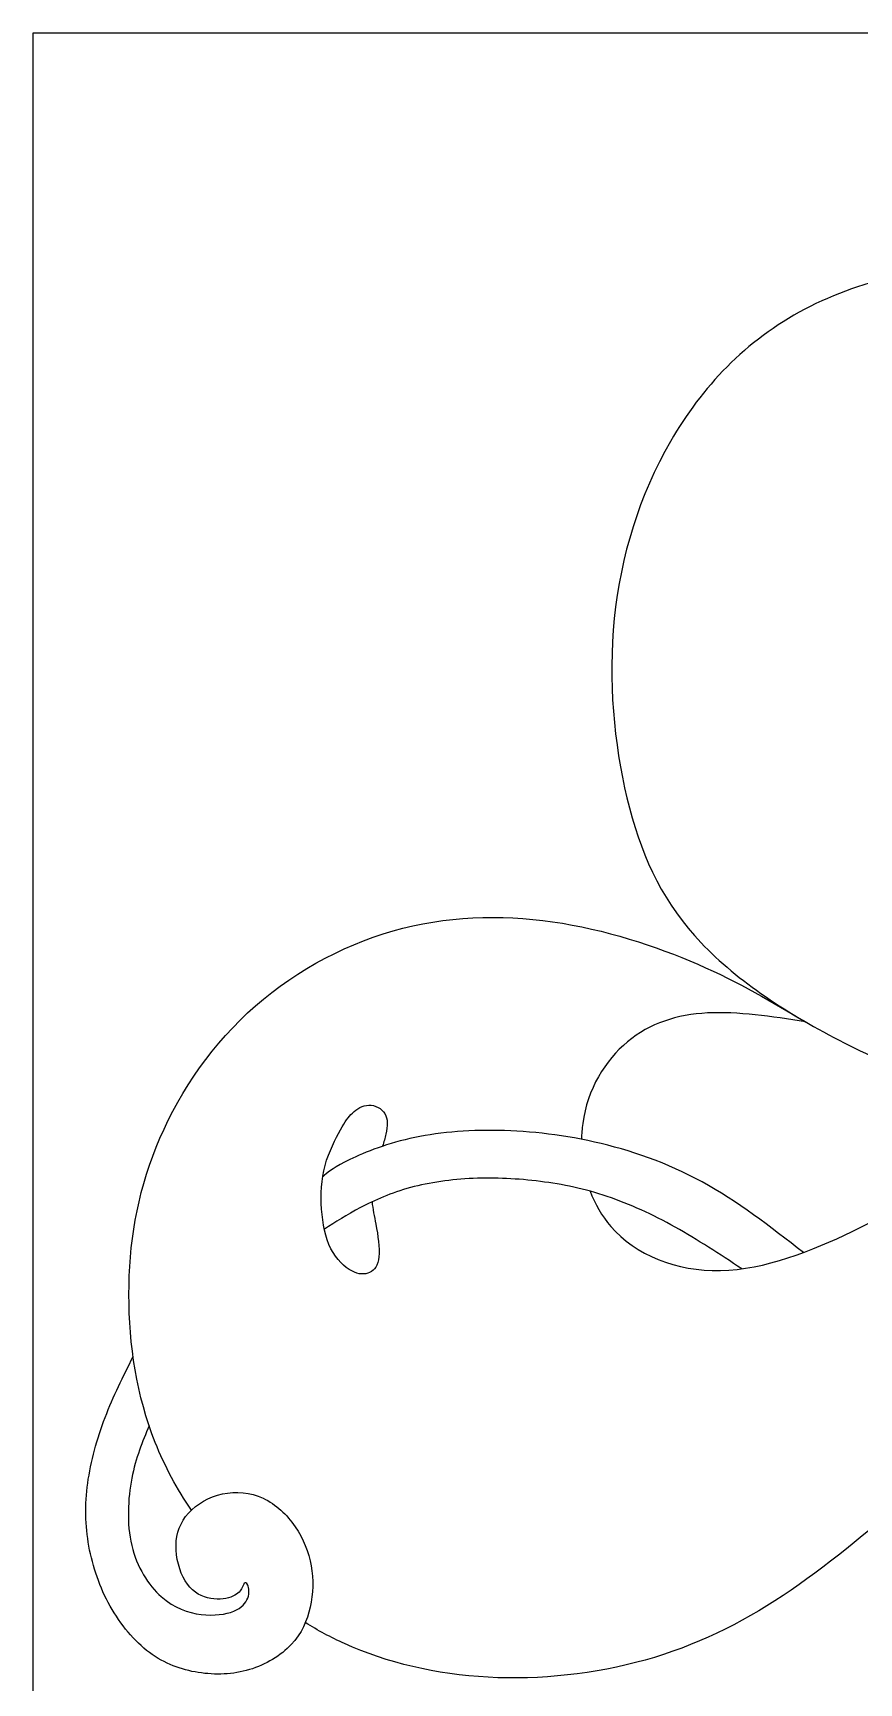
# Model space of a CAD drawing. Extents: x 0 to 18.5, y -1.7 to 18.4.
# Drawn here: x 0 to 4.62, y 9.2 to 18.43 of the extents above; entities that cross this region are included whole.
import ezdxf

# ---------------------------------------------------------------- set-up
doc = ezdxf.new("R2010")
doc.units = 0
doc.header["$MEASUREMENT"] = 0
doc.layers.add('LAYER_1', color=7, linetype='CONTINUOUS')

msp = doc.modelspace()

# ---------------------------------------------------------------- linework, layer by layer
at = {"layer": 'LAYER_1'}
msp.add_lwpolyline([(0, 0), (18.4785, 0), (18.4785, 18.4256), (0, 18.4256), (0, 0)], close=True, dxfattribs=at)
for points, knots in [([(6.14155, 13.91386), (6.06328, 13.99355), (6.00099, 14.08062), (5.95876, 14.17111), (5.95876, 14.17111), (5.88468, 14.32985), (5.87233, 14.49919), (5.89702, 14.65177), (5.89702, 14.65177), (5.92171, 14.80434), (5.98346, 14.94016), (6.08576, 15.03982), (6.08576, 15.03982), (6.18806, 15.13948), (6.33095, 15.20298), (6.48176, 15.22062), (6.48176, 15.22062), (6.63257, 15.23826), (6.79132, 15.21004), (6.92603, 15.14041), (6.92603, 15.14041), (7.06073, 15.07079), (7.17141, 14.95975), (7.28207, 14.84872), (7.28207, 14.84872), (7.27194, 14.88864), (7.25123, 15.28245), (7.21354, 15.5117), (7.21354, 15.5117), (7.17584, 15.74096), (7.11587, 15.98262), (6.97565, 16.22074), (6.97565, 16.22074), (6.83542, 16.45887), (6.61492, 16.69347), (6.35211, 16.86015), (6.35211, 16.86015), (6.08929, 17.02684), (5.78413, 17.12563), (5.42342, 17.13268), (5.42342, 17.13268), (5.0627, 17.13974), (4.64642, 17.05506), (4.31569, 16.88132), (4.31569, 16.88132), (3.98496, 16.70758), (3.73978, 16.44476), (3.56516, 16.14314), (3.56516, 16.14314), (3.39053, 15.84151), (3.28646, 15.50108), (3.25118, 15.1536), (3.25118, 15.1536), (3.2159, 14.80611), (3.24943, 14.45156), (3.32174, 14.14994), (3.32174, 14.14994), (3.39406, 13.84832), (3.50519, 13.5996), (3.69921, 13.38089), (3.69921, 13.38089), (3.89324, 13.16217), (4.17017, 12.97342), (4.47885, 12.81115), (4.47885, 12.81115), (4.78753, 12.64887), (5.12797, 12.51305), (5.52396, 12.4275), (5.52396, 12.4275), (5.91995, 12.34195), (6.37151, 12.30667), (6.74545, 12.20613), (6.74545, 12.20613), (7.11939, 12.10559), (7.41573, 11.93978), (7.63357, 11.77574), (7.63357, 11.77574), (7.85141, 11.6117), (7.99076, 11.44942), (8.10894, 11.28274), (8.10894, 11.28274), (8.16457, 11.20427), (8.21553, 11.12482), (8.26145, 11.045)], [0, 0, 0, 0, 0.0454545, 0.0454545, 0.0454545, 0.0454545, 0.0909091, 0.0909091, 0.0909091, 0.0909091, 0.1363636, 0.1363636, 0.1363636, 0.1363636, 0.1818182, 0.1818182, 0.1818182, 0.1818182, 0.2272727, 0.2272727, 0.2272727, 0.2272727, 0.2727273, 0.2727273, 0.2727273, 0.2727273, 0.3181818, 0.3181818, 0.3181818, 0.3181818, 0.3636364, 0.3636364, 0.3636364, 0.3636364, 0.4090909, 0.4090909, 0.4090909, 0.4090909, 0.4545455, 0.4545455, 0.4545455, 0.4545455, 0.5, 0.5, 0.5, 0.5, 0.5454545, 0.5454545, 0.5454545, 0.5454545, 0.5909091, 0.5909091, 0.5909091, 0.5909091, 0.6363636, 0.6363636, 0.6363636, 0.6363636, 0.6818182, 0.6818182, 0.6818182, 0.6818182, 0.7272727, 0.7272727, 0.7272727, 0.7272727, 0.7727273, 0.7727273, 0.7727273, 0.7727273, 0.8181818, 0.8181818, 0.8181818, 0.8181818, 0.8636364, 0.8636364, 0.8636364, 0.8636364, 0.9090909, 0.9090909, 0.9090909, 0.9090909, 1, 1, 1, 1]), ([(6.14155, 13.91386), (6.06328, 13.99355), (6.00099, 14.08062), (5.95876, 14.17111), (5.95876, 14.17111), (5.88468, 14.32985), (5.87233, 14.49919), (5.89702, 14.65177), (5.89702, 14.65177), (5.92171, 14.80434), (5.98346, 14.94016), (6.08576, 15.03982), (6.08576, 15.03982), (6.18806, 15.13948), (6.33095, 15.20298), (6.48176, 15.22062), (6.48176, 15.22062), (6.63257, 15.23826), (6.79132, 15.21004), (6.92603, 15.14041), (6.92603, 15.14041), (7.06073, 15.07079), (7.17141, 14.95975), (7.28207, 14.84872), (7.28207, 14.84872), (7.27194, 14.88864), (7.25123, 15.28245), (7.21354, 15.5117), (7.21354, 15.5117), (7.17584, 15.74096), (7.11587, 15.98262), (6.97565, 16.22074), (6.97565, 16.22074), (6.83542, 16.45887), (6.61492, 16.69347), (6.35211, 16.86015), (6.35211, 16.86015), (6.08929, 17.02684), (5.78413, 17.12563), (5.42342, 17.13268), (5.42342, 17.13268), (5.0627, 17.13974), (4.64642, 17.05506), (4.31569, 16.88132), (4.31569, 16.88132), (3.98496, 16.70758), (3.73978, 16.44476), (3.56516, 16.14314), (3.56516, 16.14314), (3.39053, 15.84151), (3.28646, 15.50108), (3.25118, 15.1536), (3.25118, 15.1536), (3.2159, 14.80611), (3.24943, 14.45156), (3.32174, 14.14994), (3.32174, 14.14994), (3.39406, 13.84832), (3.50519, 13.5996), (3.69921, 13.38089), (3.69921, 13.38089), (3.89324, 13.16217), (4.17017, 12.97342), (4.47885, 12.81115), (4.47885, 12.81115), (4.78753, 12.64887), (5.12797, 12.51305), (5.52396, 12.4275), (5.52396, 12.4275), (5.91995, 12.34195), (6.37151, 12.30667), (6.74545, 12.20613), (6.74545, 12.20613), (7.11939, 12.10559), (7.41573, 11.93978), (7.63357, 11.77574), (7.63357, 11.77574), (7.85141, 11.6117), (7.99076, 11.44942), (8.10894, 11.28274), (8.10894, 11.28274), (8.16457, 11.20427), (8.21553, 11.12482), (8.26145, 11.045)], [0, 0, 0, 0, 0.0454545, 0.0454545, 0.0454545, 0.0454545, 0.0909091, 0.0909091, 0.0909091, 0.0909091, 0.1363636, 0.1363636, 0.1363636, 0.1363636, 0.1818182, 0.1818182, 0.1818182, 0.1818182, 0.2272727, 0.2272727, 0.2272727, 0.2272727, 0.2727273, 0.2727273, 0.2727273, 0.2727273, 0.3181818, 0.3181818, 0.3181818, 0.3181818, 0.3636364, 0.3636364, 0.3636364, 0.3636364, 0.4090909, 0.4090909, 0.4090909, 0.4090909, 0.4545455, 0.4545455, 0.4545455, 0.4545455, 0.5, 0.5, 0.5, 0.5, 0.5454545, 0.5454545, 0.5454545, 0.5454545, 0.5909091, 0.5909091, 0.5909091, 0.5909091, 0.6363636, 0.6363636, 0.6363636, 0.6363636, 0.6818182, 0.6818182, 0.6818182, 0.6818182, 0.7272727, 0.7272727, 0.7272727, 0.7272727, 0.7727273, 0.7727273, 0.7727273, 0.7727273, 0.8181818, 0.8181818, 0.8181818, 0.8181818, 0.8636364, 0.8636364, 0.8636364, 0.8636364, 0.9090909, 0.9090909, 0.9090909, 0.9090909, 1, 1, 1, 1]), ([(0.88586, 10.16932), (0.80649, 10.28661), (0.7372, 10.41334), (0.68377, 10.5476), (0.68377, 10.5476), (0.5806, 10.80689), (0.53648, 11.09441), (0.53648, 11.37486), (0.53648, 11.37486), (0.53648, 11.65532), (0.58059, 11.92873), (0.68906, 12.1986), (0.68906, 12.1986), (0.79754, 12.46847), (0.9704, 12.73483), (1.20058, 12.94825), (1.20058, 12.94825), (1.43077, 13.16168), (1.7183, 13.3222), (2.01374, 13.40686), (2.01374, 13.40686), (2.30919, 13.49153), (2.61259, 13.50035), (2.90627, 13.45802), (2.90627, 13.45802), (3.19995, 13.41569), (3.48395, 13.32219), (3.71794, 13.22047), (3.71794, 13.22047), (3.95194, 13.11875), (4.13595, 13.00877), (4.31996, 12.89881), (4.31996, 12.89881), (4.13109, 12.92807), (3.94222, 12.95735), (3.77194, 12.94817), (3.77194, 12.94817), (3.60166, 12.93899), (3.44996, 12.89136), (3.32473, 12.7873), (3.32473, 12.7873), (3.1995, 12.68323), (3.10071, 12.5227), (3.07426, 12.33044), (3.07426, 12.33044), (3.07029, 12.30162), (3.06794, 12.27209), (3.0673, 12.24216)], [0, 0, 0, 0, 0.0769231, 0.0769231, 0.0769231, 0.0769231, 0.1538462, 0.1538462, 0.1538462, 0.1538462, 0.2307692, 0.2307692, 0.2307692, 0.2307692, 0.3076923, 0.3076923, 0.3076923, 0.3076923, 0.3846154, 0.3846154, 0.3846154, 0.3846154, 0.4615385, 0.4615385, 0.4615385, 0.4615385, 0.5384615, 0.5384615, 0.5384615, 0.5384615, 0.6153846, 0.6153846, 0.6153846, 0.6153846, 0.6923077, 0.6923077, 0.6923077, 0.6923077, 0.7692308, 0.7692308, 0.7692308, 0.7692308, 0.8461538, 0.8461538, 0.8461538, 0.8461538, 1, 1, 1, 1]), ([(0.88586, 10.16932), (0.80649, 10.28661), (0.7372, 10.41334), (0.68377, 10.5476), (0.68377, 10.5476), (0.5806, 10.80689), (0.53648, 11.09441), (0.53648, 11.37486), (0.53648, 11.37486), (0.53648, 11.65532), (0.58059, 11.92873), (0.68906, 12.1986), (0.68906, 12.1986), (0.79754, 12.46847), (0.9704, 12.73483), (1.20058, 12.94825), (1.20058, 12.94825), (1.43077, 13.16168), (1.7183, 13.3222), (2.01374, 13.40686), (2.01374, 13.40686), (2.30919, 13.49153), (2.61259, 13.50035), (2.90627, 13.45802), (2.90627, 13.45802), (3.19995, 13.41569), (3.48395, 13.32219), (3.71794, 13.22047), (3.71794, 13.22047), (3.95194, 13.11875), (4.13595, 13.00877), (4.31996, 12.89881), (4.31996, 12.89881), (4.13109, 12.92807), (3.94222, 12.95735), (3.77194, 12.94817), (3.77194, 12.94817), (3.60166, 12.93899), (3.44996, 12.89136), (3.32473, 12.7873), (3.32473, 12.7873), (3.1995, 12.68323), (3.10071, 12.5227), (3.07426, 12.33044), (3.07426, 12.33044), (3.07029, 12.30162), (3.06794, 12.27209), (3.0673, 12.24216)], [0, 0, 0, 0, 0.0769231, 0.0769231, 0.0769231, 0.0769231, 0.1538462, 0.1538462, 0.1538462, 0.1538462, 0.2307692, 0.2307692, 0.2307692, 0.2307692, 0.3076923, 0.3076923, 0.3076923, 0.3076923, 0.3846154, 0.3846154, 0.3846154, 0.3846154, 0.4615385, 0.4615385, 0.4615385, 0.4615385, 0.5384615, 0.5384615, 0.5384615, 0.5384615, 0.6153846, 0.6153846, 0.6153846, 0.6153846, 0.6923077, 0.6923077, 0.6923077, 0.6923077, 0.7692308, 0.7692308, 0.7692308, 0.7692308, 0.8461538, 0.8461538, 0.8461538, 0.8461538, 1, 1, 1, 1]), ([(1.89613, 11.89262), (1.89965, 11.85204), (1.90891, 11.81291), (1.91764, 11.76689), (1.91764, 11.76689), (1.9291, 11.70648), (1.93969, 11.63416), (1.93484, 11.58521), (1.93484, 11.58521), (1.92999, 11.53627), (1.9097, 11.51068), (1.8828, 11.49789), (1.8828, 11.49789), (1.85591, 11.48511), (1.82239, 11.48511), (1.7827, 11.50628), (1.7827, 11.50628), (1.74302, 11.52744), (1.69715, 11.56978), (1.66628, 11.63063), (1.66628, 11.63063), (1.63542, 11.69148), (1.61954, 11.77086), (1.61381, 11.85244), (1.61381, 11.85244), (1.60808, 11.93401), (1.61249, 12.01781), (1.63366, 12.09586), (1.63366, 12.09586), (1.65482, 12.17391), (1.69275, 12.24623), (1.71965, 12.2943), (1.71965, 12.2943), (1.74654, 12.34236), (1.76242, 12.36618), (1.78667, 12.38867), (1.78667, 12.38867), (1.81092, 12.41115), (1.84356, 12.43233), (1.8784, 12.43321), (1.8784, 12.43321), (1.91323, 12.43409), (1.95027, 12.41468), (1.96791, 12.38558), (1.96791, 12.38558), (1.98555, 12.35648), (1.98377, 12.31766), (1.9732, 12.27048), (1.9732, 12.27048), (1.96852, 12.24961), (1.9621, 12.22709), (1.95496, 12.20335)], [0, 0, 0, 0, 0.0714286, 0.0714286, 0.0714286, 0.0714286, 0.1428571, 0.1428571, 0.1428571, 0.1428571, 0.2142857, 0.2142857, 0.2142857, 0.2142857, 0.2857143, 0.2857143, 0.2857143, 0.2857143, 0.3571429, 0.3571429, 0.3571429, 0.3571429, 0.4285714, 0.4285714, 0.4285714, 0.4285714, 0.5, 0.5, 0.5, 0.5, 0.5714286, 0.5714286, 0.5714286, 0.5714286, 0.6428571, 0.6428571, 0.6428571, 0.6428571, 0.7142857, 0.7142857, 0.7142857, 0.7142857, 0.7857143, 0.7857143, 0.7857143, 0.7857143, 0.8571429, 0.8571429, 0.8571429, 0.8571429, 1, 1, 1, 1]), ([(1.89613, 11.89262), (1.89965, 11.85204), (1.90891, 11.81291), (1.91764, 11.76689), (1.91764, 11.76689), (1.9291, 11.70648), (1.93969, 11.63416), (1.93484, 11.58521), (1.93484, 11.58521), (1.92999, 11.53627), (1.9097, 11.51068), (1.8828, 11.49789), (1.8828, 11.49789), (1.85591, 11.48511), (1.82239, 11.48511), (1.7827, 11.50628), (1.7827, 11.50628), (1.74302, 11.52744), (1.69715, 11.56978), (1.66628, 11.63063), (1.66628, 11.63063), (1.63542, 11.69148), (1.61954, 11.77086), (1.61381, 11.85244), (1.61381, 11.85244), (1.60808, 11.93401), (1.61249, 12.01781), (1.63366, 12.09586), (1.63366, 12.09586), (1.65482, 12.17391), (1.69275, 12.24623), (1.71965, 12.2943), (1.71965, 12.2943), (1.74654, 12.34236), (1.76242, 12.36618), (1.78667, 12.38867), (1.78667, 12.38867), (1.81092, 12.41115), (1.84356, 12.43233), (1.8784, 12.43321), (1.8784, 12.43321), (1.91323, 12.43409), (1.95027, 12.41468), (1.96791, 12.38558), (1.96791, 12.38558), (1.98555, 12.35648), (1.98377, 12.31766), (1.9732, 12.27048), (1.9732, 12.27048), (1.96852, 12.24961), (1.9621, 12.22709), (1.95496, 12.20335)], [0, 0, 0, 0, 0.0714286, 0.0714286, 0.0714286, 0.0714286, 0.1428571, 0.1428571, 0.1428571, 0.1428571, 0.2142857, 0.2142857, 0.2142857, 0.2142857, 0.2857143, 0.2857143, 0.2857143, 0.2857143, 0.3571429, 0.3571429, 0.3571429, 0.3571429, 0.4285714, 0.4285714, 0.4285714, 0.4285714, 0.5, 0.5, 0.5, 0.5, 0.5714286, 0.5714286, 0.5714286, 0.5714286, 0.6428571, 0.6428571, 0.6428571, 0.6428571, 0.7142857, 0.7142857, 0.7142857, 0.7142857, 0.7857143, 0.7857143, 0.7857143, 0.7857143, 0.8571429, 0.8571429, 0.8571429, 0.8571429, 1, 1, 1, 1]), ([(4.30886, 11.60919), (4.1233, 11.75303), (3.93772, 11.89688), (3.74176, 12.00407), (3.74176, 12.00407), (3.54579, 12.11127), (3.3394, 12.18183), (3.14009, 12.2268), (3.14009, 12.2268), (2.94077, 12.27178), (2.7485, 12.29119), (2.56947, 12.29207), (2.56947, 12.29207), (2.39044, 12.29296), (2.22462, 12.27531), (2.08087, 12.24004), (2.08087, 12.24004), (1.93711, 12.20476), (1.8154, 12.15184), (1.74231, 12.11434), (1.74231, 12.11434), (1.66921, 12.07684), (1.64471, 12.05476), (1.62023, 12.03268)], [0, 0, 0, 0, 0.1428571, 0.1428571, 0.1428571, 0.1428571, 0.2857143, 0.2857143, 0.2857143, 0.2857143, 0.4285714, 0.4285714, 0.4285714, 0.4285714, 0.5714286, 0.5714286, 0.5714286, 0.5714286, 0.7142857, 0.7142857, 0.7142857, 0.7142857, 1, 1, 1, 1]), ([(4.30886, 11.60919), (4.1233, 11.75303), (3.93772, 11.89688), (3.74176, 12.00407), (3.74176, 12.00407), (3.54579, 12.11127), (3.3394, 12.18183), (3.14009, 12.2268), (3.14009, 12.2268), (2.94077, 12.27178), (2.7485, 12.29119), (2.56947, 12.29207), (2.56947, 12.29207), (2.39044, 12.29296), (2.22462, 12.27531), (2.08087, 12.24004), (2.08087, 12.24004), (1.93711, 12.20476), (1.8154, 12.15184), (1.74231, 12.11434), (1.74231, 12.11434), (1.66921, 12.07684), (1.64471, 12.05476), (1.62023, 12.03268)], [0, 0, 0, 0, 0.1428571, 0.1428571, 0.1428571, 0.1428571, 0.2857143, 0.2857143, 0.2857143, 0.2857143, 0.4285714, 0.4285714, 0.4285714, 0.4285714, 0.5714286, 0.5714286, 0.5714286, 0.5714286, 0.7142857, 0.7142857, 0.7142857, 0.7142857, 1, 1, 1, 1]), ([(3.11574, 11.95211), (3.14248, 11.88094), (3.18068, 11.81377), (3.23124, 11.75542), (3.23124, 11.75542), (3.36882, 11.59668), (3.59814, 11.50317), (3.84508, 11.50846), (3.84508, 11.50846), (4.09202, 11.51376), (4.35661, 11.61783), (4.58062, 11.72719), (4.58062, 11.72719), (4.80463, 11.83655), (4.98808, 11.95121), (5.21914, 12.03234), (5.21914, 12.03234), (5.45021, 12.11348), (5.72892, 12.16112), (5.99614, 12.16994), (5.99614, 12.16994), (6.26337, 12.17876), (6.51914, 12.14876), (6.7114, 12.11525), (6.7114, 12.11525), (6.90366, 12.08174), (7.03243, 12.04469), (7.14068, 12.00832), (7.14068, 12.00832), (7.24894, 11.97194), (7.33669, 11.93621), (7.40985, 11.90169), (7.40985, 11.90169), (7.48301, 11.86716), (7.54158, 11.8338), (7.60015, 11.80046)], [0, 0, 0, 0, 0.1, 0.1, 0.1, 0.1, 0.2, 0.2, 0.2, 0.2, 0.3, 0.3, 0.3, 0.3, 0.4, 0.4, 0.4, 0.4, 0.5, 0.5, 0.5, 0.5, 0.6, 0.6, 0.6, 0.6, 0.7, 0.7, 0.7, 0.7, 0.8, 0.8, 0.8, 0.8, 1, 1, 1, 1]), ([(3.11574, 11.95211), (3.14248, 11.88094), (3.18068, 11.81377), (3.23124, 11.75542), (3.23124, 11.75542), (3.36882, 11.59668), (3.59814, 11.50317), (3.84508, 11.50846), (3.84508, 11.50846), (4.09202, 11.51376), (4.35661, 11.61783), (4.58062, 11.72719), (4.58062, 11.72719), (4.80463, 11.83655), (4.98808, 11.95121), (5.21914, 12.03234), (5.21914, 12.03234), (5.45021, 12.11348), (5.72892, 12.16112), (5.99614, 12.16994), (5.99614, 12.16994), (6.26337, 12.17876), (6.51914, 12.14876), (6.7114, 12.11525), (6.7114, 12.11525), (6.90366, 12.08174), (7.03243, 12.04469), (7.14068, 12.00832), (7.14068, 12.00832), (7.24894, 11.97194), (7.33669, 11.93621), (7.40985, 11.90169), (7.40985, 11.90169), (7.48301, 11.86716), (7.54158, 11.8338), (7.60015, 11.80046)], [0, 0, 0, 0, 0.1, 0.1, 0.1, 0.1, 0.2, 0.2, 0.2, 0.2, 0.3, 0.3, 0.3, 0.3, 0.4, 0.4, 0.4, 0.4, 0.5, 0.5, 0.5, 0.5, 0.6, 0.6, 0.6, 0.6, 0.7, 0.7, 0.7, 0.7, 0.8, 0.8, 0.8, 0.8, 1, 1, 1, 1]), ([(3.96394, 11.5181), (3.84044, 11.59948), (3.71692, 11.68086), (3.59123, 11.75109), (3.59123, 11.75109), (3.46554, 11.82133), (3.33765, 11.88042), (3.21198, 11.92275), (3.21198, 11.92275), (3.0863, 11.96508), (2.96282, 11.99067), (2.83759, 12.00654), (2.83759, 12.00654), (2.71235, 12.02241), (2.58535, 12.02859), (2.46188, 12.0233), (2.46188, 12.0233), (2.33841, 12.01801), (2.21845, 12.00124), (2.1113, 11.97214), (2.1113, 11.97214), (2.00415, 11.94304), (1.90977, 11.90159), (1.8316, 11.86067), (1.8316, 11.86067), (1.75343, 11.81974), (1.69145, 11.77932), (1.62947, 11.73892)], [0, 0, 0, 0, 0.125, 0.125, 0.125, 0.125, 0.25, 0.25, 0.25, 0.25, 0.375, 0.375, 0.375, 0.375, 0.5, 0.5, 0.5, 0.5, 0.625, 0.625, 0.625, 0.625, 0.75, 0.75, 0.75, 0.75, 1, 1, 1, 1]), ([(3.96394, 11.5181), (3.84044, 11.59948), (3.71692, 11.68086), (3.59123, 11.75109), (3.59123, 11.75109), (3.46554, 11.82133), (3.33765, 11.88042), (3.21198, 11.92275), (3.21198, 11.92275), (3.0863, 11.96508), (2.96282, 11.99067), (2.83759, 12.00654), (2.83759, 12.00654), (2.71235, 12.02241), (2.58535, 12.02859), (2.46188, 12.0233), (2.46188, 12.0233), (2.33841, 12.01801), (2.21845, 12.00124), (2.1113, 11.97214), (2.1113, 11.97214), (2.00415, 11.94304), (1.90977, 11.90159), (1.8316, 11.86067), (1.8316, 11.86067), (1.75343, 11.81974), (1.69145, 11.77932), (1.62947, 11.73892)], [0, 0, 0, 0, 0.125, 0.125, 0.125, 0.125, 0.25, 0.25, 0.25, 0.25, 0.375, 0.375, 0.375, 0.375, 0.5, 0.5, 0.5, 0.5, 0.625, 0.625, 0.625, 0.625, 0.75, 0.75, 0.75, 0.75, 1, 1, 1, 1]), ([(7.85192, 10.61728), (7.79694, 10.68153), (7.73431, 10.74324), (7.66437, 10.80071), (7.66437, 10.80071), (7.51092, 10.92683), (7.32217, 11.03267), (7.0964, 11.08911), (7.0964, 11.08911), (6.87062, 11.14555), (6.6078, 11.15262), (6.3635, 11.10941), (6.3635, 11.10941), (6.1192, 11.06619), (5.89342, 10.97269), (5.65089, 10.81924), (5.65089, 10.81924), (5.40835, 10.66578), (5.14906, 10.45235), (4.90565, 10.24862), (4.90565, 10.24862), (4.66223, 10.04489), (4.43468, 9.85086), (4.1948, 9.69211), (4.1948, 9.69211), (3.95491, 9.53336), (3.70266, 9.40989), (3.42309, 9.3314), (3.42309, 9.3314), (3.14352, 9.25291), (2.83659, 9.21938), (2.54556, 9.23525), (2.54556, 9.23525), (2.25452, 9.25113), (1.97934, 9.31641), (1.74299, 9.42312), (1.74299, 9.42312), (1.66581, 9.45796), (1.59276, 9.49723), (1.52312, 9.54092)], [0, 0, 0, 0, 0.0909091, 0.0909091, 0.0909091, 0.0909091, 0.1818182, 0.1818182, 0.1818182, 0.1818182, 0.2727273, 0.2727273, 0.2727273, 0.2727273, 0.3636364, 0.3636364, 0.3636364, 0.3636364, 0.4545455, 0.4545455, 0.4545455, 0.4545455, 0.5454545, 0.5454545, 0.5454545, 0.5454545, 0.6363636, 0.6363636, 0.6363636, 0.6363636, 0.7272727, 0.7272727, 0.7272727, 0.7272727, 0.8181818, 0.8181818, 0.8181818, 0.8181818, 1, 1, 1, 1]), ([(7.85192, 10.61728), (7.79694, 10.68153), (7.73431, 10.74324), (7.66437, 10.80071), (7.66437, 10.80071), (7.51092, 10.92683), (7.32217, 11.03267), (7.0964, 11.08911), (7.0964, 11.08911), (6.87062, 11.14555), (6.6078, 11.15262), (6.3635, 11.10941), (6.3635, 11.10941), (6.1192, 11.06619), (5.89342, 10.97269), (5.65089, 10.81924), (5.65089, 10.81924), (5.40835, 10.66578), (5.14906, 10.45235), (4.90565, 10.24862), (4.90565, 10.24862), (4.66223, 10.04489), (4.43468, 9.85086), (4.1948, 9.69211), (4.1948, 9.69211), (3.95491, 9.53336), (3.70266, 9.40989), (3.42309, 9.3314), (3.42309, 9.3314), (3.14352, 9.25291), (2.83659, 9.21938), (2.54556, 9.23525), (2.54556, 9.23525), (2.25452, 9.25113), (1.97934, 9.31641), (1.74299, 9.42312), (1.74299, 9.42312), (1.66581, 9.45796), (1.59276, 9.49723), (1.52312, 9.54092)], [0, 0, 0, 0, 0.0909091, 0.0909091, 0.0909091, 0.0909091, 0.1818182, 0.1818182, 0.1818182, 0.1818182, 0.2727273, 0.2727273, 0.2727273, 0.2727273, 0.3636364, 0.3636364, 0.3636364, 0.3636364, 0.4545455, 0.4545455, 0.4545455, 0.4545455, 0.5454545, 0.5454545, 0.5454545, 0.5454545, 0.6363636, 0.6363636, 0.6363636, 0.6363636, 0.7272727, 0.7272727, 0.7272727, 0.7272727, 0.8181818, 0.8181818, 0.8181818, 0.8181818, 1, 1, 1, 1]), ([(0.6495, 10.64106), (0.61219, 10.55175), (0.57486, 10.46242), (0.55268, 10.34787), (0.55268, 10.34787), (0.53049, 10.23331), (0.52343, 10.09349), (0.55208, 9.97268), (0.55208, 9.97268), (0.58074, 9.85186), (0.64512, 9.75001), (0.71699, 9.68587), (0.71699, 9.68587), (0.78886, 9.62173), (0.86825, 9.59526), (0.94056, 9.58645), (0.94056, 9.58645), (1.01288, 9.57763), (1.07815, 9.58645), (1.12268, 9.60452), (1.12268, 9.60452), (1.16722, 9.6226), (1.19104, 9.64995), (1.20118, 9.67816), (1.20118, 9.67816), (1.21133, 9.70638), (1.20779, 9.73549), (1.20162, 9.75048), (1.20162, 9.75048), (1.19545, 9.76547), (1.18663, 9.76636), (1.18178, 9.76107), (1.18178, 9.76107), (1.17693, 9.75578), (1.17604, 9.7443), (1.16679, 9.72931), (1.16679, 9.72931), (1.15753, 9.71432), (1.13988, 9.6958), (1.10637, 9.6839), (1.10637, 9.6839), (1.07286, 9.67199), (1.02347, 9.6667), (0.97629, 9.67904), (0.97629, 9.67904), (0.9291, 9.69139), (0.88412, 9.72138), (0.85149, 9.77429), (0.85149, 9.77429), (0.81886, 9.82721), (0.79857, 9.90306), (0.79989, 9.97185), (0.79989, 9.97185), (0.80122, 10.04064), (0.82415, 10.10239), (0.87001, 10.15309), (0.87001, 10.15309), (0.91587, 10.2038), (0.98466, 10.2435), (1.05962, 10.25981), (1.05962, 10.25981), (1.13459, 10.27613), (1.21573, 10.26906), (1.28716, 10.23599), (1.28716, 10.23599), (1.3586, 10.20292), (1.42035, 10.14383), (1.4662, 10.07681), (1.4662, 10.07681), (1.51206, 10.00978), (1.54206, 9.9348), (1.55573, 9.85808), (1.55573, 9.85808), (1.5694, 9.78135), (1.56674, 9.70285), (1.54999, 9.62745), (1.54999, 9.62745), (1.53324, 9.55204), (1.50236, 9.47972), (1.4446, 9.41799), (1.4446, 9.41799), (1.38684, 9.35625), (1.30216, 9.30509), (1.21044, 9.27776), (1.21044, 9.27776), (1.11872, 9.25042), (1.01994, 9.24688), (0.92425, 9.26187), (0.92425, 9.26187), (0.82856, 9.27687), (0.73595, 9.31039), (0.65129, 9.37344), (0.65129, 9.37344), (0.56662, 9.4365), (0.48989, 9.52912), (0.43169, 9.63318), (0.43169, 9.63318), (0.37348, 9.73725), (0.33378, 9.85279), (0.31284, 9.96817), (0.31284, 9.96817), (0.2919, 10.08356), (0.28968, 10.19881), (0.30622, 10.32007), (0.30622, 10.32007), (0.32277, 10.44134), (0.35807, 10.56863), (0.40347, 10.68752), (0.40347, 10.68752), (0.44888, 10.80642), (0.50442, 10.91694), (0.55994, 11.02744)], [0, 0, 0, 0, 0.0344828, 0.0344828, 0.0344828, 0.0344828, 0.0689655, 0.0689655, 0.0689655, 0.0689655, 0.1034483, 0.1034483, 0.1034483, 0.1034483, 0.137931, 0.137931, 0.137931, 0.137931, 0.1724138, 0.1724138, 0.1724138, 0.1724138, 0.2068966, 0.2068966, 0.2068966, 0.2068966, 0.2413793, 0.2413793, 0.2413793, 0.2413793, 0.2758621, 0.2758621, 0.2758621, 0.2758621, 0.3103448, 0.3103448, 0.3103448, 0.3103448, 0.3448276, 0.3448276, 0.3448276, 0.3448276, 0.3793103, 0.3793103, 0.3793103, 0.3793103, 0.4137931, 0.4137931, 0.4137931, 0.4137931, 0.4482759, 0.4482759, 0.4482759, 0.4482759, 0.4827586, 0.4827586, 0.4827586, 0.4827586, 0.5172414, 0.5172414, 0.5172414, 0.5172414, 0.5517241, 0.5517241, 0.5517241, 0.5517241, 0.5862069, 0.5862069, 0.5862069, 0.5862069, 0.6206897, 0.6206897, 0.6206897, 0.6206897, 0.6551724, 0.6551724, 0.6551724, 0.6551724, 0.6896552, 0.6896552, 0.6896552, 0.6896552, 0.7241379, 0.7241379, 0.7241379, 0.7241379, 0.7586207, 0.7586207, 0.7586207, 0.7586207, 0.7931034, 0.7931034, 0.7931034, 0.7931034, 0.8275862, 0.8275862, 0.8275862, 0.8275862, 0.862069, 0.862069, 0.862069, 0.862069, 0.8965517, 0.8965517, 0.8965517, 0.8965517, 0.9310345, 0.9310345, 0.9310345, 0.9310345, 1, 1, 1, 1]), ([(0.6495, 10.64106), (0.61219, 10.55175), (0.57486, 10.46242), (0.55268, 10.34787), (0.55268, 10.34787), (0.53049, 10.23331), (0.52343, 10.09349), (0.55208, 9.97268), (0.55208, 9.97268), (0.58074, 9.85186), (0.64512, 9.75001), (0.71699, 9.68587), (0.71699, 9.68587), (0.78886, 9.62173), (0.86825, 9.59526), (0.94056, 9.58645), (0.94056, 9.58645), (1.01288, 9.57763), (1.07815, 9.58645), (1.12268, 9.60452), (1.12268, 9.60452), (1.16722, 9.6226), (1.19104, 9.64995), (1.20118, 9.67816), (1.20118, 9.67816), (1.21133, 9.70638), (1.20779, 9.73549), (1.20162, 9.75048), (1.20162, 9.75048), (1.19545, 9.76547), (1.18663, 9.76636), (1.18178, 9.76107), (1.18178, 9.76107), (1.17693, 9.75578), (1.17604, 9.7443), (1.16679, 9.72931), (1.16679, 9.72931), (1.15753, 9.71432), (1.13988, 9.6958), (1.10637, 9.6839), (1.10637, 9.6839), (1.07286, 9.67199), (1.02347, 9.6667), (0.97629, 9.67904), (0.97629, 9.67904), (0.9291, 9.69139), (0.88412, 9.72138), (0.85149, 9.77429), (0.85149, 9.77429), (0.81886, 9.82721), (0.79857, 9.90306), (0.79989, 9.97185), (0.79989, 9.97185), (0.80122, 10.04064), (0.82415, 10.10239), (0.87001, 10.15309), (0.87001, 10.15309), (0.91587, 10.2038), (0.98466, 10.2435), (1.05962, 10.25981), (1.05962, 10.25981), (1.13459, 10.27613), (1.21573, 10.26906), (1.28716, 10.23599), (1.28716, 10.23599), (1.3586, 10.20292), (1.42035, 10.14383), (1.4662, 10.07681), (1.4662, 10.07681), (1.51206, 10.00978), (1.54206, 9.9348), (1.55573, 9.85808), (1.55573, 9.85808), (1.5694, 9.78135), (1.56674, 9.70285), (1.54999, 9.62745), (1.54999, 9.62745), (1.53324, 9.55204), (1.50236, 9.47972), (1.4446, 9.41799), (1.4446, 9.41799), (1.38684, 9.35625), (1.30216, 9.30509), (1.21044, 9.27776), (1.21044, 9.27776), (1.11872, 9.25042), (1.01994, 9.24688), (0.92425, 9.26187), (0.92425, 9.26187), (0.82856, 9.27687), (0.73595, 9.31039), (0.65129, 9.37344), (0.65129, 9.37344), (0.56662, 9.4365), (0.48989, 9.52912), (0.43169, 9.63318), (0.43169, 9.63318), (0.37348, 9.73725), (0.33378, 9.85279), (0.31284, 9.96817), (0.31284, 9.96817), (0.2919, 10.08356), (0.28968, 10.19881), (0.30622, 10.32007), (0.30622, 10.32007), (0.32277, 10.44134), (0.35807, 10.56863), (0.40347, 10.68752), (0.40347, 10.68752), (0.44888, 10.80642), (0.50442, 10.91694), (0.55994, 11.02744)], [0, 0, 0, 0, 0.0344828, 0.0344828, 0.0344828, 0.0344828, 0.0689655, 0.0689655, 0.0689655, 0.0689655, 0.1034483, 0.1034483, 0.1034483, 0.1034483, 0.137931, 0.137931, 0.137931, 0.137931, 0.1724138, 0.1724138, 0.1724138, 0.1724138, 0.2068966, 0.2068966, 0.2068966, 0.2068966, 0.2413793, 0.2413793, 0.2413793, 0.2413793, 0.2758621, 0.2758621, 0.2758621, 0.2758621, 0.3103448, 0.3103448, 0.3103448, 0.3103448, 0.3448276, 0.3448276, 0.3448276, 0.3448276, 0.3793103, 0.3793103, 0.3793103, 0.3793103, 0.4137931, 0.4137931, 0.4137931, 0.4137931, 0.4482759, 0.4482759, 0.4482759, 0.4482759, 0.4827586, 0.4827586, 0.4827586, 0.4827586, 0.5172414, 0.5172414, 0.5172414, 0.5172414, 0.5517241, 0.5517241, 0.5517241, 0.5517241, 0.5862069, 0.5862069, 0.5862069, 0.5862069, 0.6206897, 0.6206897, 0.6206897, 0.6206897, 0.6551724, 0.6551724, 0.6551724, 0.6551724, 0.6896552, 0.6896552, 0.6896552, 0.6896552, 0.7241379, 0.7241379, 0.7241379, 0.7241379, 0.7586207, 0.7586207, 0.7586207, 0.7586207, 0.7931034, 0.7931034, 0.7931034, 0.7931034, 0.8275862, 0.8275862, 0.8275862, 0.8275862, 0.862069, 0.862069, 0.862069, 0.862069, 0.8965517, 0.8965517, 0.8965517, 0.8965517, 0.9310345, 0.9310345, 0.9310345, 0.9310345, 1, 1, 1, 1])]:
    msp.add_open_spline(points, degree=3, knots=knots, dxfattribs=at)

doc.saveas('drawing.dxf')
